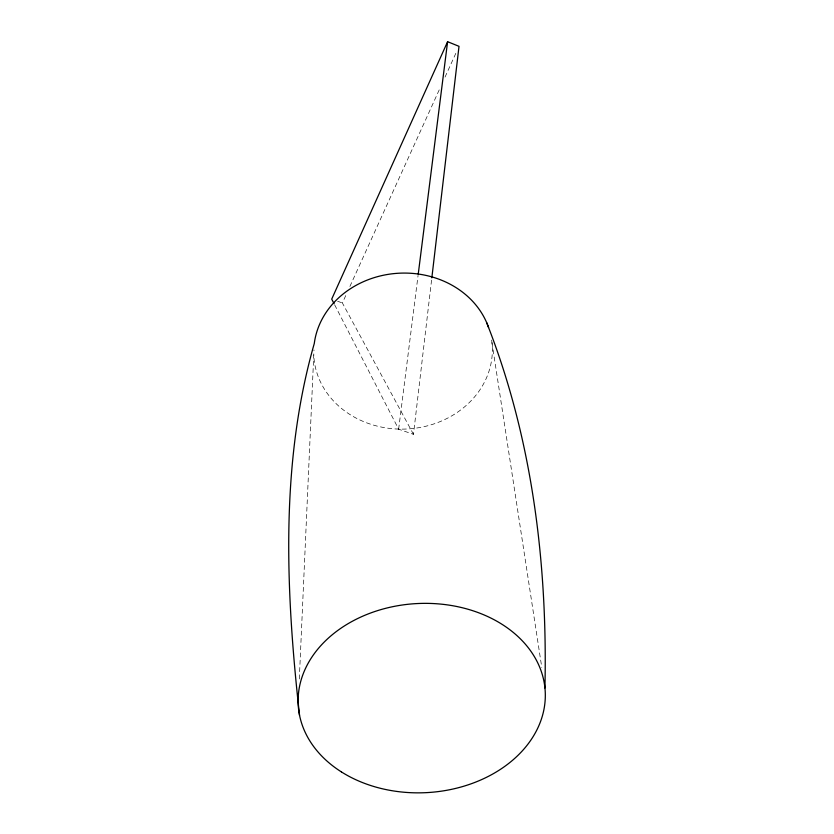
<?xml version="1.0" encoding="UTF-8"?>
<svg xmlns="http://www.w3.org/2000/svg" width="834" height="834" viewBox="0 0 834 834"><rect width="100%" height="100%" fill="white"/><g stroke="black" fill="none" stroke-linecap="round" stroke-linejoin="round"><path stroke-width="0.63" stroke-dasharray="4.17 3.13" d="M299.312 678.949L313.991 349.988M334.674 304.869L398.642 429.197L413.476 434.337L431.835 277.837M398.642 429.197L418.063 275.491M413.476 434.337L342.388 302.982L346.694 293.516M349.915 286.427L440.196 87.726M445.033 77.082L456.855 51.062M337.645 301.262L342.388 302.982M491.956 342.597L541.787 667.45M491.643 340.084A89.353 77.989 -3.1 0 1 410.286 428.77A89.353 77.989 -3.1 0 1 313.772 354.992"/><path stroke-width="1.25" d="M544.936 687.998C547.636 564.211 532.415 438.434 486.702 322.716M431.835 277.837L459.013 46.329L447.597 41.7L331.713 299.114L334.08 303.722M418.23 274.198L447.597 41.7M299.542 715.384C285.895 591.994 279.838 464.173 314.282 343.483A89.353 77.989 -3.1 0 1 395.024 273.5A89.353 77.989 -3.1 0 1 488.578 327.543M341.44 771.93A123.693 94.659 -3.1 0 0 543.247 712.653A123.693 94.659 -3.1 0 0 380.377 609.769A123.693 94.659 -3.1 0 0 341.44 771.93"/></g></svg>
